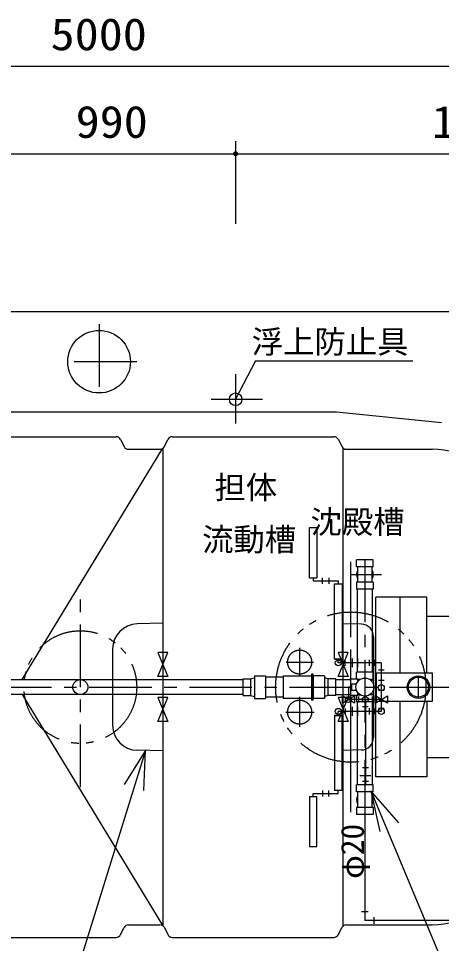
# Model space of a CAD drawing. Units: millimetres, scale not verified. Extents: x -14850 to 14850, y -10500 to 10500.
# Drawn here: x -8527 to -6838, y -208 to 3488 of the extents above; entities that cross this region are included whole.
import ezdxf
from ezdxf.enums import TextEntityAlignment as Align

# ---------------------------------------------------------------- set-up
doc = ezdxf.new("R2010")
doc.units = ezdxf.units.MM
doc.header["$LTSCALE"] = 50
for name, pattern in [('CHAIN1', [8, 5, -1, 1, -1]), ('DOUBLE_CHAIN1', [8.8, 5, -1, 0.6, -0.6, 0.6, -1]), ('LONG_DASHED1', [7, 6, -1])]:
    doc.linetypes.add(name, pattern=pattern)
for name, color, linetype, lineweight in [('0-0_製作', 5, 'Continuous', 25), ('0-1_空気管', 3, 'Continuous', 25), ('0-4_07', 7, 'Continuous', 25)]:
    doc.layers.add(name, color=color, linetype=linetype, lineweight=lineweight)
doc.styles.add('ＭＳ ゴシック', font='')
doc.styles.get('ＭＳ ゴシック').set_extended_font_data('MS Gothic')

msp = doc.modelspace()

# ---------------------------------------------------------------- linework, layer by layer
at = {"layer": '0-0_製作', "color": 2}
for p, q in [((-10704.91, 3297.54), (-5704.91, 3297.54)), ((-7659.91, 2997.54), (-7659.91, 2667.44)), ((-8649.91, 2947.54), (-7659.91, 2947.54)), ((-7659.91, 2947.54), (-5704.91, 2947.54))]:
    msp.add_line(p, q, dxfattribs=at)
at = {"layer": '0-0_製作'}
for points in [[(-7663.6, 2956.84), (-7659.91, 2947.54), (-7664.73, 2956.31)], [(-7662.4, 2957.23), (-7659.91, 2947.54), (-7663.6, 2956.84)], [(-7661.17, 2957.46), (-7659.91, 2947.54), (-7662.4, 2957.23)], [(-7659.91, 2957.54), (-7659.91, 2947.54), (-7661.17, 2957.46)], [(-7659.29, 2957.52), (-7659.91, 2947.54), (-7659.91, 2957.54)], [(-7658.04, 2957.37), (-7659.91, 2947.54), (-7659.29, 2957.52)], [(-7656.82, 2957.05), (-7659.91, 2947.54), (-7658.04, 2957.37)], [(-7655.66, 2956.59), (-7659.91, 2947.54), (-7656.82, 2957.05)], [(-7655.66, 2956.59), (-7649.91, 2947.54), (-7659.91, 2947.54)], [(-7654.56, 2955.99), (-7649.91, 2947.54), (-7655.66, 2956.59)], [(-7666.76, 2954.83), (-7669.91, 2947.54), (-7667.62, 2953.92)], [(-7666.76, 2954.83), (-7659.91, 2947.54), (-7669.91, 2947.54)], [(-7667.62, 2953.92), (-7669.91, 2947.54), (-7669.89, 2948.17)], [(-7659.91, 2947.54), (-7669.84, 2946.29), (-7669.91, 2947.54)], [(-7667.62, 2953.92), (-7669.89, 2948.17), (-7668.36, 2952.9)], [(-7668.36, 2952.9), (-7669.89, 2948.17), (-7669.74, 2949.42)], [(-7659.91, 2947.54), (-7669.6, 2945.06), (-7669.84, 2946.29)], [(-7668.36, 2952.9), (-7669.74, 2949.42), (-7668.96, 2951.8)], [(-7668.96, 2951.8), (-7669.74, 2949.42), (-7669.43, 2950.63)], [(-7659.91, 2947.54), (-7669.21, 2943.86), (-7669.6, 2945.06)], [(-7659.91, 2947.54), (-7668.68, 2942.73), (-7669.21, 2943.86)], [(-7659.91, 2947.54), (-7668, 2941.67), (-7668.68, 2942.73)], [(-7659.91, 2947.54), (-7667.2, 2940.7), (-7668, 2941.67)], [(-7659.91, 2947.54), (-7666.29, 2939.84), (-7667.2, 2940.7)], [(-7665.79, 2955.63), (-7659.91, 2947.54), (-7666.76, 2954.83)], [(-7659.91, 2947.54), (-7665.27, 2939.1), (-7666.29, 2939.84)], [(-7664.73, 2956.31), (-7659.91, 2947.54), (-7665.79, 2955.63)], [(-7659.91, 2947.54), (-7664.17, 2938.5), (-7665.27, 2939.1)], [(-7659.91, 2947.54), (-7663, 2938.03), (-7664.17, 2938.5)], [(-7659.91, 2937.54), (-7663, 2938.03), (-7659.91, 2947.54)], [(-7659.91, 2937.54), (-7661.79, 2937.72), (-7663, 2938.03)], [(-7659.91, 2937.54), (-7660.54, 2937.56), (-7661.79, 2937.72)], [(-7649.91, 2947.54), (-7659.91, 2937.54), (-7659.91, 2947.54)], [(-7649.91, 2947.54), (-7658.66, 2937.62), (-7659.91, 2937.54)], [(-7649.91, 2947.54), (-7657.43, 2937.86), (-7658.66, 2937.62)], [(-7649.91, 2947.54), (-7656.23, 2938.25), (-7657.43, 2937.86)], [(-7649.91, 2947.54), (-7655.1, 2938.78), (-7656.23, 2938.25)], [(-7649.91, 2947.54), (-7654.04, 2939.45), (-7655.1, 2938.78)], [(-7653.54, 2955.25), (-7649.91, 2947.54), (-7654.56, 2955.99)], [(-7649.91, 2947.54), (-7653.07, 2940.25), (-7654.04, 2939.45)], [(-7652.62, 2954.39), (-7649.91, 2947.54), (-7653.54, 2955.25)], [(-7649.91, 2947.54), (-7652.21, 2941.17), (-7653.07, 2940.25)], [(-7651.82, 2953.42), (-7649.91, 2947.54), (-7652.62, 2954.39)], [(-7649.93, 2946.92), (-7652.21, 2941.17), (-7649.91, 2947.54)], [(-7649.93, 2946.92), (-7651.47, 2942.19), (-7652.21, 2941.17)], [(-7651.15, 2952.36), (-7649.91, 2947.54), (-7651.82, 2953.42)], [(-7650.09, 2945.67), (-7651.47, 2942.19), (-7649.93, 2946.92)], [(-7650.09, 2945.67), (-7650.87, 2943.29), (-7651.47, 2942.19)], [(-7650.62, 2951.22), (-7649.91, 2947.54), (-7651.15, 2952.36)], [(-7650.4, 2944.45), (-7650.87, 2943.29), (-7650.09, 2945.67)], [(-7650.23, 2950.03), (-7649.91, 2947.54), (-7650.62, 2951.22)], [(-7649.99, 2948.8), (-7649.91, 2947.54), (-7650.23, 2950.03)]]:
    msp.add_solid(points, dxfattribs=at)
at = {"layer": '0-1_空気管', "color": 2}
msp.add_line((-10704.91, 2316.68), (-5704.91, 2316.68), dxfattribs=at)
at = {"layer": '0-1_空気管', "color": 2, "linetype": 'CHAIN1'}
for p, q in [((-8204.91, 2266.68), (-8204.91, 1966.68)), ((-8054.91, 2116.68), (-8354.91, 2116.68))]:
    msp.add_line(p, q, dxfattribs=at)
at = {"layer": '0-1_空気管'}
for p, q in [((-8922.55, 1816.68), (-8137.28, 1816.68)), ((-7912.55, 1816.68), (-7267.28, 1816.68)), ((-8119.39, 1805.62), (-8105.44, 1777.73)), ((-7944.39, 1777.73), (-7930.44, 1805.62)), ((-7249.39, 1805.62), (-7235.44, 1777.73)), ((-8511.68, 846.68), (-7949.91, 1770.95)), ((-8087.55, 1766.68), (-7962.28, 1766.68)), ((-7949.91, 1770.95), (-7949.91, -137.6)), ((-7229.91, -137.6), (-7229.91, 1770.95)), ((-7217.55, 1766.68), (-6874.56, 1766.68)), ((-7364.91, 1253.68), (-7364.91, 1453.68)), ((-7364.91, 1453.68), (-7334.91, 1453.68)), ((-7334.91, 1453.68), (-7334.91, 1253.68)), ((-7109.91, 1325.68), (-7176.92, 1325.68)), ((-7176.92, 1297.58), (-7176.92, 1325.68)), ((-7109.91, 1297.58), (-7176.92, 1297.58)), ((-7172.02, 1238.88), (-7172.02, 1294.48)), ((-7114.81, 1238.88), (-7114.81, 1294.48)), ((-7109.91, 1297.58), (-7109.91, 1325.68)), ((-7364.91, 1253.68), (-7334.91, 1253.68)), ((-7349.91, 1253.68), (-7349.91, 1241.68)), ((-7349.91, 1241.68), (-7249.91, 1241.68)), ((-7312.41, 1229.68), (-7312.41, 1253.68)), ((-7287.41, 1253.68), (-7287.41, 1229.68)), ((-7264.91, 928.18), (-7264.91, 1229.68)), ((-7264.91, 1229.68), (-7234.91, 1229.68)), ((-7249.91, 1241.68), (-7249.91, 1229.68)), ((-7234.91, 1229.68), (-7234.91, 928.18)), ((-7176.92, 1235.78), (-7176.92, 1207.68)), ((-7109.91, 1235.78), (-7176.92, 1235.78)), ((-7109.91, 1235.78), (-7109.91, 1207.68)), ((-7109.91, 1207.68), (-7176.92, 1207.68)), ((-7173.41, 875.68), (-7173.41, 1207.68)), ((-7113.41, 875.68), (-7113.41, 1207.68)), ((-6896.26, 1175.66), (-7099.76, 1175.66)), ((-7099.76, 457.7), (-7099.76, 1175.66)), ((-7002.93, 874.18), (-7002.93, 1175.66)), ((-6896.26, 874.18), (-6896.26, 1175.66)), ((-7949.91, 1071.94), (-8053.53, 1069.23)), ((-6896.26, 1099.51), (-6759.58, 1099.73)), ((-7157.61, 1067.95), (-7229.91, 1069.85)), ((-7108.91, 1017.97), (-7108.91, 615.39)), ((-8150.91, 969.26), (-8150.91, 664.09)), ((-7264.91, 929.68), (-7234.91, 929.68)), ((-7264.91, 928.18), (-7234.91, 928.18)), ((-7249.91, 913.68), (-7249.91, 928.18)), ((-7221.86, 902.18), (-7221.86, 925.18)), ((-7193.91, 931.18), (-7193.91, 896.18)), ((-7172.91, 932.18), (-7172.91, 895.18)), ((-7125.91, 926.18), (-7125.91, 901.18)), ((-7105.91, 925.18), (-7105.91, 902.18)), ((-7077.91, 913.68), (-7249.91, 913.68)), ((-7077.91, 913.68), (-7077.91, 719.68)), ((-7629.91, 783.18), (-7629.91, 850.18)), ((-7599.91, 850.18), (-7599.91, 783.18)), ((-7584.91, 861.68), (-7539.91, 861.68)), ((-7584.91, 861.68), (-7584.91, 771.68)), ((-7539.91, 861.68), (-7539.91, 771.68)), ((-7469.91, 856.68), (-7539.91, 856.68)), ((-7469.91, 861.18), (-7357.41, 861.18)), ((-7469.91, 861.18), (-7469.91, 772.18)), ((-7349.91, 764.68), (-7349.91, 868.68)), ((-7304.91, 861.68), (-7349.91, 861.68)), ((-7304.91, 861.68), (-7304.91, 771.68)), ((-7289.91, 783.18), (-7289.91, 850.18)), ((-7259.91, 783.18), (-7259.91, 850.18)), ((-7109.91, 875.68), (-7176.92, 875.68)), ((-7176.92, 849.43), (-7176.92, 875.68)), ((-7109.91, 847.58), (-7109.91, 875.68)), ((-7089.41, 885.68), (-7066.41, 885.68)), ((-10198.96, 846.68), (-8119.91, 846.68)), ((-8119.91, 846.68), (-7629.91, 846.68)), ((-7259.91, 846.68), (-7199.41, 846.68)), ((-7209.41, 816.68), (-7209.41, 767.18)), ((-7197.41, 816.68), (-7209.41, 816.68)), ((-7199.41, 783.93), (-7199.41, 849.13)), ((-7199.11, 849.43), (-7171.91, 849.43)), ((-7171.91, 838.49), (-7171.91, 849.43)), ((-7161.66, 847.58), (-7171.91, 847.58)), ((-7171.91, 847.18), (-7162.33, 847.18)), ((-7109.91, 847.58), (-7125.17, 847.58)), ((-7114.81, 838.36), (-7114.81, 844.48)), ((-7066.41, 842.68), (-7089.41, 842.68)), ((-8119.91, 786.68), (-10198.96, 786.68)), ((-8511.68, 786.68), (-7949.91, -137.6)), ((-7629.91, 786.68), (-8119.91, 786.68)), ((-7469.91, 776.68), (-7539.91, 776.68)), ((-7259.91, 786.68), (-7199.41, 786.68)), ((-7199.41, 786.21), (-7221.41, 786.21)), ((-7176.92, 783.93), (-7176.92, 757.68)), ((-7171.91, 786.18), (-7162.33, 786.18)), ((-7161.66, 785.78), (-7171.91, 785.78)), ((-7169.41, 778.68), (-7169.41, 755.68)), ((-7109.91, 785.78), (-7125.17, 785.78)), ((-7114.81, 788.88), (-7114.81, 795)), ((-7113.41, 425.68), (-7113.41, 778.68)), ((-7109.91, 785.78), (-7109.91, 757.68)), ((-7066.91, 802.68), (-7088.91, 802.68)), ((-7584.91, 771.68), (-7539.91, 771.68)), ((-7469.91, 772.18), (-7357.41, 772.18)), ((-7349.91, 764.68), (-7357.41, 764.68)), ((-7304.91, 771.68), (-7349.91, 771.68)), ((-7077.91, 767.18), (-7209.41, 767.18)), ((-7109.91, 757.68), (-7176.92, 757.68)), ((-7173.41, 425.68), (-7173.41, 757.68)), ((-7152.91, 739.18), (-7129.91, 739.18)), ((-7141.41, 767.18), (-7141.41, 425.72)), ((-7002.93, 457.7), (-7002.93, 759.18)), ((-6896.26, 759.18), (-6896.26, 457.7)), ((-7264.91, 705.18), (-7264.91, 403.68)), ((-7264.91, 705.18), (-7234.91, 705.18)), ((-7264.91, 703.68), (-7234.91, 703.68)), ((-7077.91, 719.68), (-7249.91, 719.68)), ((-7249.91, 705.18), (-7249.91, 719.68)), ((-7234.91, 403.68), (-7234.91, 705.18)), ((-7221.86, 731.18), (-7221.86, 708.18)), ((-7193.91, 737.18), (-7193.91, 702.18)), ((-7177.03, 732.21), (-7177.03, 732.18)), ((-7172.91, 738.18), (-7172.91, 701.18)), ((-7125.91, 732.18), (-7125.91, 707.18)), ((-7105.91, 731.18), (-7105.91, 708.18)), ((-7066.91, 731.68), (-7088.91, 731.68)), ((-7949.91, 561.42), (-8053.53, 564.13)), ((-7157.61, 565.4), (-7229.91, 563.51)), ((-6759.58, 533.63), (-6896.26, 533.85)), ((-7153.41, 495.33), (-7129.41, 495.33)), ((-7163.41, 463.33), (-7119.41, 463.33)), ((-6896.26, 457.7), (-7099.76, 457.7)), ((-7109.91, 425.68), (-7176.92, 425.68)), ((-7176.92, 397.58), (-7176.92, 425.68)), ((-7153.41, 440.33), (-7129.41, 440.33)), ((-7109.91, 397.58), (-7109.91, 425.68)), ((-7364.91, 379.68), (-7364.91, 179.68)), ((-7364.91, 379.68), (-7334.91, 379.68)), ((-7349.91, 379.68), (-7349.91, 391.68)), ((-7349.91, 391.68), (-7249.91, 391.68)), ((-7334.91, 179.68), (-7334.91, 379.68)), ((-7312.41, 403.68), (-7312.41, 379.68)), ((-7287.41, 379.68), (-7287.41, 403.68)), ((-7234.91, 403.68), (-7264.91, 403.68)), ((-7249.91, 391.68), (-7249.91, 403.68)), ((-7109.91, 397.58), (-7176.92, 397.58)), ((-7172.02, 338.88), (-7172.02, 394.48)), ((-7119.38, 402.29), (-6723.82, -548.04)), ((-7119.38, 402.29), (-7083.64, 239.86)), ((-7008.51, 274.73), (-7119.38, 402.29)), ((-7114.81, 338.88), (-7114.81, 394.48)), ((-7176.92, 335.77), (-7176.92, 307.68)), ((-7109.91, 335.77), (-7176.92, 335.77)), ((-7109.91, 335.77), (-7109.91, 307.68)), ((-7109.91, 307.68), (-7176.92, 307.68)), ((-7364.91, 179.68), (-7334.91, 179.68)), ((-8119.39, -172.26), (-8105.44, -144.37)), ((-8087.55, -133.32), (-7962.28, -133.32)), ((-7944.39, -144.37), (-7930.44, -172.26)), ((-7249.39, -172.26), (-7235.44, -144.37)), ((-7217.55, -133.32), (-6874.56, -133.32)), ((-8922.55, -183.32), (-8137.28, -183.32)), ((-7912.55, -183.32), (-7267.28, -183.32))]:
    msp.add_line(p, q, dxfattribs=at)
at = {"layer": '0-1_空気管', "linetype": 'LONG_DASHED1'}
for p, q in [((-7199.91, 316.68), (-7199.91, 1316.68)), ((-7249.91, 929.68), (-7249.91, 928.18)), ((-7349.91, 861.68), (-7349.91, 771.68))]:
    msp.add_line(p, q, dxfattribs=at)
at = {"layer": '0-1_空気管', "linetype": 'CHAIN1'}
for p, q in [((-7199.91, 316.68), (-7199.91, 1316.68)), ((-7143.41, 1325.68), (-7143.41, 307.68)), ((-7200.15, 1266.68), (-7076.93, 1266.68)), ((-8279.91, 416.68), (-8279.91, 1216.68)), ((-7404.13, 973.68), (-7404.13, 859.98)), ((-7457.68, 916.68), (-7348.65, 916.68)), ((-6929.76, 771.68), (-6929.76, 861.68)), ((-10644.66, 816.68), (-5626.94, 816.68)), ((-7404.13, 778.37), (-7404.13, 657.68)), ((-7459.68, 716.68), (-7346.64, 716.68))]:
    msp.add_line(p, q, dxfattribs=at)
at = {"layer": '0-1_空気管'}
for points in [[(-10036.27, 1916.68), (-7256.84, 1916.68), (-6837.63, 1874.11)], [(-7629.91, 850.18), (-7599.91, 850.18), (-7584.91, 854.18)], [(-7349.91, 868.68), (-7357.41, 868.68), (-7357.41, 764.68)], [(-7259.91, 850.18), (-7289.91, 850.18), (-7304.91, 854.18)], [(-7177.24, 828.68), (-7197.41, 828.68), (-7197.41, 804.68), (-7177.24, 804.68)], [(-7629.91, 783.18), (-7599.91, 783.18), (-7584.91, 779.18)], [(-7259.91, 783.18), (-7289.91, 783.18), (-7304.91, 779.18)], [(-7199.41, 783.93), (-7171.91, 783.93), (-7171.91, 794.87)], [(-8020.18, 563.34), (-8452.13, -830.82), (-7450.11, -830.82)], [(-8026.36, 403.46), (-8020.18, 563.34), (-8105.47, 427.97)]]:
    msp.add_lwpolyline(points, dxfattribs=at)
for points in [[(-7929.91, 954.68), (-7969.91, 954.68), (-7929.91, 858.68), (-7969.91, 858.68)], [(-7209.91, 954.68), (-7249.91, 954.68), (-7209.91, 858.68), (-7249.91, 858.68)], [(-7097.76, 874.18), (-6874.76, 874.18), (-6874.76, 759.18), (-7097.76, 759.18)], [(-7184.41, 752.18), (-7234.41, 782.18), (-7234.41, 752.18), (-7184.41, 782.18)], [(-7052.91, 752.18), (-7102.91, 782.18), (-7102.91, 752.18), (-7052.91, 782.18)], [(-7929.91, 774.68), (-7969.91, 774.68), (-7929.91, 678.68), (-7969.91, 678.68)], [(-7209.91, 774.68), (-7249.91, 774.68), (-7209.91, 678.68), (-7249.91, 678.68)]]:
    msp.add_lwpolyline(points, close=True, dxfattribs=at)
at = {"layer": '0-1_空気管', "color": 2}
msp.add_circle((-8204.91, 2116.68), 125, dxfattribs=at)
at = {"layer": '0-1_空気管', "linetype": 'DOUBLE_CHAIN1'}
for centre, radius in [((-7199.91, 816.68), 300), ((-8279.91, 816.68), 225)]:
    msp.add_circle(centre, radius, dxfattribs=at)
at = {"layer": '0-1_空気管', "linetype": 'LONG_DASHED1'}
for centre in [(-7404.13, 916.68), (-7404.13, 716.68)]:
    msp.add_circle(centre, 48, dxfattribs=at)
at = {"layer": '0-1_空気管'}
for centre, radius in [((-7249.91, 913.68), 12), ((-7143.41, 816.68), 35.89), ((-6929.76, 816.68), 45), ((-6929.76, 816.68), 40), ((-8279.91, 816.68), 30), ((-7077.91, 814.68), 12), ((-7209.41, 767.18), 12), ((-7141.41, 767.18), 12), ((-7249.91, 719.68), 12), ((-7077.91, 719.68), 12)]:
    msp.add_circle(centre, radius, dxfattribs=at)
for centre, radius, start, end in [((-8137.28, 1796.68), 20, 26.56387, 90), ((-7912.55, 1796.68), 20, 90, 153.43611), ((-7267.28, 1796.68), 20, 26.56387, 90), ((-8087.55, 1786.68), 20, 206.56387, 270), ((-7962.28, 1786.68), 20, 270, 333.43611), ((-7217.55, 1786.68), 20, 206.56387, 270), ((-6874.56, 1466.68), 300, 20.0051, 90), ((-7175.12, 1294.48), 3.1, 0, 90), ((-7111.71, 1294.48), 3.1, 90, 180), ((-7143.41, 1266.68), 33.5, 148.62476, 211.37523), ((-7143.41, 1266.68), 33.5, 328.62476, 31.37523), ((-7175.12, 1238.88), 3.1, 270, 0), ((-7111.71, 1238.88), 3.1, 180, 270), ((-8050.91, 969.26), 100, 91.5, 180), ((-7158.91, 1017.97), 50, 0, 88.5), ((-7199.11, 849.13), 0.3, 90, 180), ((-7111.71, 844.48), 3.1, 90, 180), ((-7111.71, 788.88), 3.1, 180, 270), ((-8050.91, 664.09), 100, 180, 268.5), ((-7158.91, 615.39), 50, 271.5, 0), ((-7143.41, 366.68), 33.5, 148.62476, 211.37523), ((-7175.12, 394.48), 3.1, 0, 90), ((-7111.71, 394.48), 3.1, 90, 180), ((-7143.41, 366.68), 33.5, 328.62476, 31.37523), ((-7175.12, 338.88), 3.1, 270, 0), ((-7111.71, 338.88), 3.1, 180, 270), ((-6874.56, 166.68), 300, 270, 339.99489), ((-8087.55, -153.32), 20, 90, 153.43611), ((-7962.28, -153.32), 20, 26.56387, 90), ((-7217.55, -153.32), 20, 90, 153.43611), ((-8137.28, -163.32), 20, 270, 333.43611), ((-7912.55, -163.32), 20, 206.56387, 270), ((-7267.28, -163.32), 20, 270, 333.43611)]:
    msp.add_arc(centre, radius, start, end, dxfattribs=at)
at = {"layer": '0-4_07', "color": 4}
for q in [(-7659.91, 1966.68), (-6951.97, 2120.03)]:
    msp.add_line((-7580.07, 2120.03), q, dxfattribs=at)
at = {"layer": '0-4_07'}
for p, q in [((-7659.91, 2066.88), (-7659.91, 1870.4)), ((-7757.24, 1966.68), (-7552.09, 1966.68))]:
    msp.add_line(p, q, dxfattribs=at)
at = {"layer": '0-4_07', "color": 6}
for p, q in [((-7143.41, 307.68), (-7143.41, -115.97)), ((-7156.91, -79.97), (-7129.91, -79.97)), ((-7107.41, -102.47), (-7107.41, -129.47)), ((-5633.24, -115.97), (-7143.41, -115.97))]:
    msp.add_line(p, q, dxfattribs=at)
at = {"layer": '0-4_07'}
msp.add_circle((-7659.91, 1966.68), 25, dxfattribs=at)

# ---------------------------------------------------------------- texts
at = {"layer": '0-0_製作', "color": 4, "style": 'ＭＳ ゴシック', "width": 1.1}
for s, p in [('5000', (-8398.66, 3322.54)), ('990', (-8298.66, 2972.54)), ('1955', (-6876.16, 2972.54))]:
    msp.add_text(s, height=128.4, dxfattribs=at).set_placement(p, align=Align.BOTTOM_LEFT)
at = {"layer": '0-1_空気管', "color": 4, "style": 'ＭＳ ゴシック'}
for s, p in [('担体', (-7744.3, 1540.88)), ('沈殿槽', (-7360.66, 1403.22)), ('流動槽', (-7793.74, 1332.87))]:
    msp.add_text(s, height=91.79, dxfattribs=at).set_placement(p, align=Align.BOTTOM_LEFT)
msp.add_text('φ20', height=91.79, rotation=90, dxfattribs=at).set_placement((-7119.95, 50.46), align=Align.BOTTOM_LEFT)
at = {"layer": '0-4_07', "color": 4, "style": 'ＭＳ ゴシック'}
msp.add_text('浮上防止具', height=91.79, dxfattribs=at).set_placement((-7595.58, 2122.87), align=Align.BOTTOM_LEFT)

doc.saveas('drawing.dxf')
